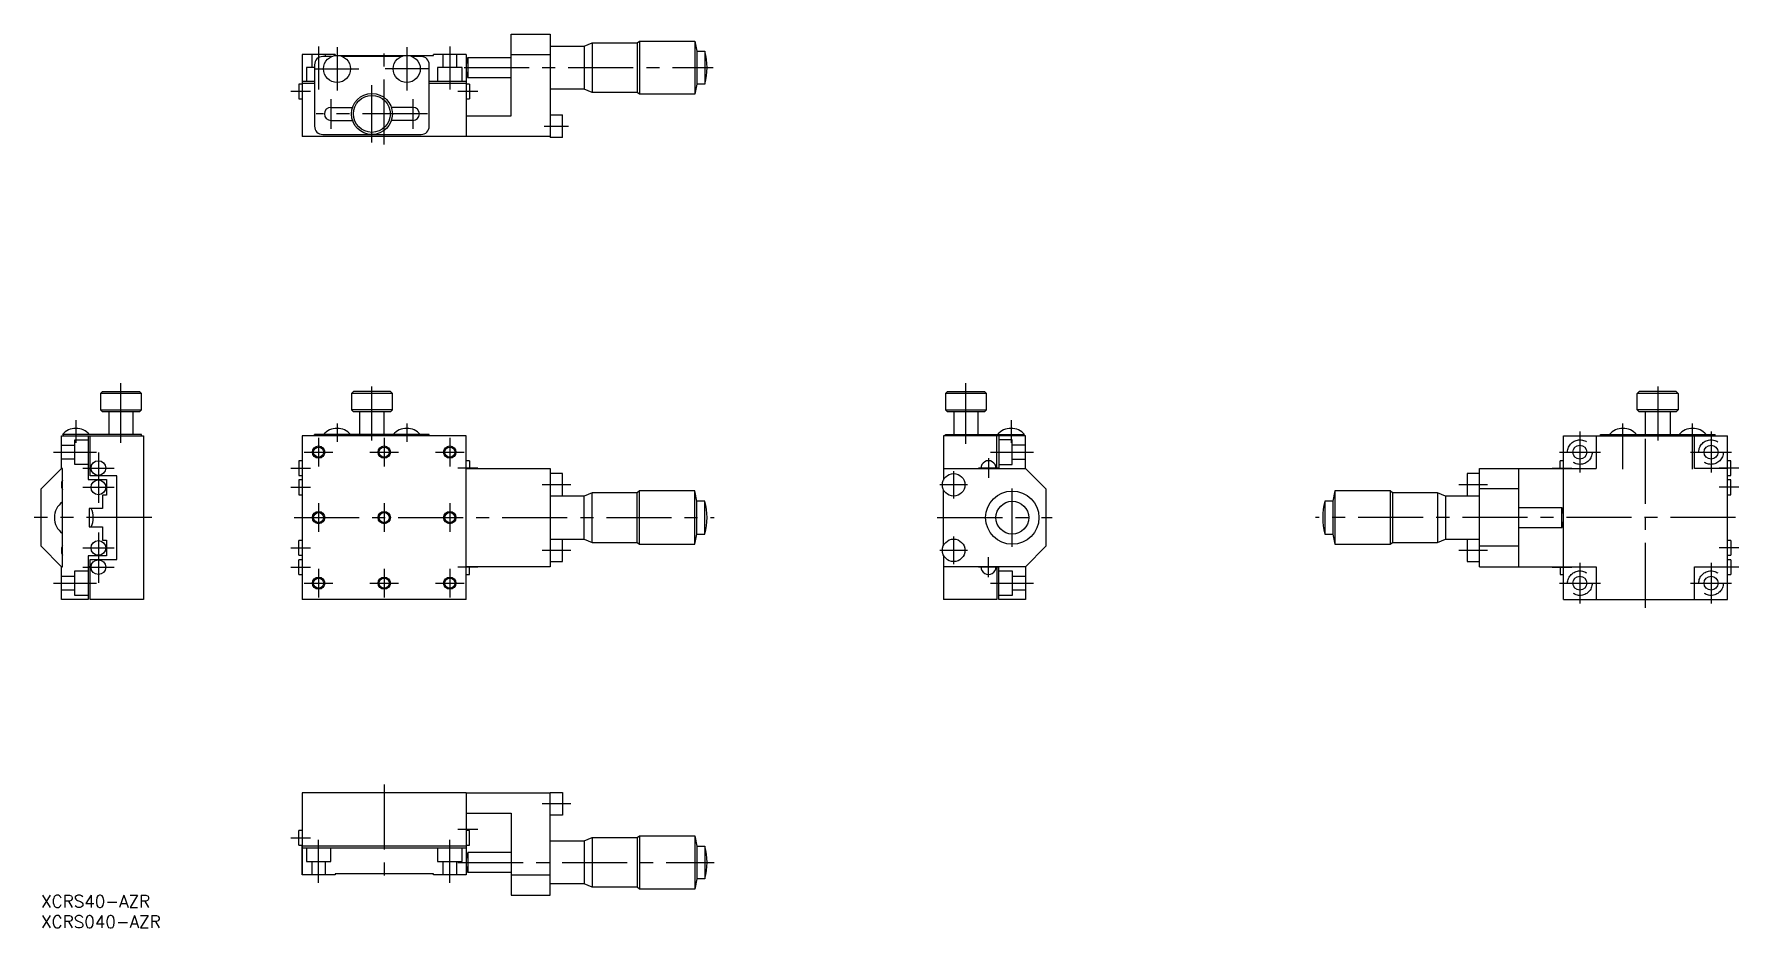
# Model space of a CAD drawing. Extents: x -2 to 414, y -8 to 210.
import ezdxf

# ---------------------------------------------------------------- set-up
doc = ezdxf.new("R2010")
doc.units = 0
doc.header["$LTSCALE"] = 0.5
doc.linetypes.add('CENTER', pattern=[50.8, 31.75, -6.35, 6.35, -6.35])
doc.linetypes.add('DASHED', pattern=[19.05, 12.7, -6.35])
for name, color, linetype in [('MSM_CENTER', 1, 'CENTER'), ('MSM_CONTINUOUS', 7, 'CONTINUOUS'), ('MSM_DASHED', 4, 'DASHED'), ('MSM_NARROW', 5, 'CONTINUOUS'), ('MSM_PART_NUMBER', 7, 'CONTINUOUS')]:
    doc.layers.add(name, color=color, linetype=linetype)
doc.styles.get("Standard").update_dxf_attribs({"font": 'txt.shx', "height": 3, "bigfont": 'bigfont.shx'})

# ---------------------------------------------------------------- blocks, each defined once
blk = doc.blocks.new('*U60')
at = {"layer": 'MSM_PART_NUMBER'}
blk.add_text('XCRS40-AZR', height=3, dxfattribs=at).set_placement((0, -3))
blk = doc.blocks.new('*U61')
at = {"layer": 'MSM_PART_NUMBER'}
blk.add_text('XCRS040-AZR', height=3, dxfattribs=at).set_placement((0, -8))

msp = doc.modelspace()

# ---------------------------------------------------------------- linework, layer by layer
at = {"layer": 'MSM_CENTER'}
for p, q in [((67.72, 207.23), (67.72, 196.73)), ((72.22, 207.03), (72.22, 196.43)), ((83.72, 183.23), (83.72, 207.23)), ((89.22, 207.03), (89.22, 196.43)), ((99.72, 207.23), (99.72, 196.73)), ((66.92, 201.73), (77.52, 201.73)), ((94.52, 201.73), (83.92, 201.73)), ((103.22, 202.03), (163.97, 202.03)), ((65.72, 196.23), (60.92, 196.23)), ((80.72, 183.73), (80.72, 197.73)), ((106.52, 196.23), (101.72, 196.23)), ((70.72, 194.33), (70.72, 187.13)), ((90.72, 194.33), (90.72, 187.13)), ((94.32, 190.73), (67.12, 190.73)), ((122.72, 187.73), (128.72, 187.73)), ((19.5, 110.47), (19.5, 124.97)), ((225.65, 110.17), (225.65, 124.97)), ((80.72, 110.99), (80.72, 124.16)), ((394.43, 124.16), (394.43, 110.99)), ((8.5, 115.98), (8.5, 110.47)), ((72.22, 115.16), (72.22, 110.67)), ((89.22, 115.16), (89.22, 110.67)), ((236.65, 115.98), (236.65, 110.47)), ((375.43, 113.17), (375.43, 103.17)), ((385.93, 104.03), (385.93, 115.16)), ((391.43, 70.17), (391.43, 114.17)), ((402.93, 104.03), (402.93, 115.16)), ((407.43, 113.17), (407.43, 103.17)), ((3, 108.17), (13.5, 108.17)), ((64.22, 108.17), (71.22, 108.17)), ((67.72, 111.67), (67.72, 104.67)), ((80.22, 108.17), (87.22, 108.17)), ((83.72, 111.67), (83.72, 104.67)), ((96.22, 108.17), (103.22, 108.17)), ((99.72, 111.67), (99.72, 104.67)), ((231.65, 108.17), (242.15, 108.17)), ((370.43, 108.17), (380.43, 108.17)), ((402.43, 108.17), (412.43, 108.17)), ((10.2, 104.27), (17.8, 104.27)), ((14, 108.08), (14, 95.78)), ((60.92, 104.27), (65.72, 104.27)), ((106.52, 104.27), (101.72, 104.27)), ((233.56, 104.27), (228.74, 104.27)), ((231.15, 106.69), (231.15, 101.86)), ((368.63, 104.27), (373.43, 104.27)), ((414.23, 104.27), (409.43, 104.27)), ((129.22, 100.17), (122.22, 100.17)), ((226.01, 100.17), (219.29, 100.17)), ((222.65, 96.81), (222.65, 103.54)), ((352.93, 100.17), (345.93, 100.17)), ((10.2, 99.57), (17.8, 99.57)), ((60.92, 99.57), (65.72, 99.57)), ((67.72, 95.67), (67.72, 88.68)), ((83.72, 95.67), (83.72, 88.68)), ((99.72, 95.67), (99.72, 88.68)), ((236.95, 85.06), (236.95, 99.29)), ((414.23, 99.57), (409.43, 99.57)), ((27, 92.17), (-1.7, 92.17)), ((61.72, 92.17), (164.23, 92.17)), ((218.65, 92.17), (246.65, 92.17)), ((413.43, 92.17), (310.92, 92.17)), ((14, 88.57), (14, 76.28)), ((222.65, 80.81), (222.65, 87.54)), ((10.2, 84.77), (17.8, 84.77)), ((60.92, 84.77), (65.72, 84.77)), ((129.22, 84.18), (122.22, 84.18)), ((226.01, 84.18), (219.29, 84.18)), ((352.93, 84.18), (345.93, 84.18)), ((414.23, 84.77), (409.43, 84.77)), ((10.2, 80.07), (17.8, 80.07)), ((60.92, 80.07), (65.72, 80.07)), ((67.72, 79.68), (67.72, 72.68)), ((83.72, 79.68), (83.72, 72.68)), ((99.72, 79.68), (99.72, 72.68)), ((106.52, 80.07), (101.72, 80.07)), ((233.56, 80.07), (228.74, 80.07)), ((231.15, 77.66), (231.15, 82.49)), ((368.63, 80.07), (373.43, 80.07)), ((375.43, 81.17), (375.43, 71.17)), ((407.43, 81.17), (407.43, 71.17)), ((414.23, 80.07), (409.43, 80.07)), ((3, 76.17), (13.5, 76.17)), ((64.22, 76.17), (71.22, 76.17)), ((80.22, 76.17), (87.22, 76.17)), ((96.22, 76.17), (103.22, 76.17)), ((231.65, 76.17), (242.15, 76.17)), ((370.43, 76.17), (380.43, 76.17)), ((402.43, 76.17), (412.43, 76.17)), ((83.72, 27), (83.72, 3)), ((129.22, 22.3), (122.22, 22.3)), ((60.92, 14), (65.72, 14)), ((67.72, 3), (67.72, 13.5)), ((99.72, 3), (99.72, 13.5)), ((106.52, 16), (101.72, 16)), ((101.72, 8), (164.23, 8))]:
    msp.add_line(p, q, dxfattribs=at)
at = {"layer": 'MSM_CONTINUOUS'}
for p, q in [((114.72, 190.23), (114.72, 210.23)), ((114.72, 210.23), (124.22, 210.23)), ((124.22, 210.23), (124.22, 184.98)), ((132.47, 207.28), (134.47, 208.08)), ((134.47, 208.08), (145.47, 208.08)), ((134.47, 208.08), (134.47, 195.98)), ((145.47, 208.08), (145.97, 208.53)), ((145.47, 208.08), (145.47, 195.98)), ((145.97, 208.53), (159.47, 208.53)), ((145.97, 208.53), (145.97, 195.53)), ((159.47, 208.53), (159.97, 206.03)), ((159.47, 208.53), (159.47, 195.53)), ((63.72, 205.23), (63.72, 185.23)), ((71.72, 205.23), (63.72, 205.23)), ((70.85, 204.73), (68.72, 204.73)), ((71.72, 205.23), (71.72, 205.03)), ((71.72, 205.03), (95.72, 205.03)), ((87.85, 204.73), (73.6, 204.73)), ((92.72, 204.73), (90.6, 204.73)), ((95.72, 205.03), (95.72, 205.23)), ((103.72, 205.23), (95.72, 205.23)), ((103.72, 205.23), (103.72, 185.23)), ((104.09, 204.53), (114.72, 204.53)), ((104.09, 204.53), (104.09, 199.53)), ((114.72, 205.23), (124.22, 205.23)), ((124.22, 207.28), (132.47, 207.28)), ((132.47, 207.28), (132.47, 196.78)), ((159.97, 206.03), (161.97, 206.03)), ((159.97, 206.03), (159.97, 198.03)), ((161.97, 206.03), (161.97, 198.03)), ((66.72, 202.73), (66.72, 187.73)), ((94.72, 187.73), (94.72, 202.73)), ((62.92, 198.03), (62.92, 194.43)), ((63.72, 198.03), (62.92, 198.03)), ((63.72, 198.73), (66.72, 198.73)), ((63.72, 198.23), (66.72, 198.23)), ((94.72, 198.73), (103.72, 198.73)), ((94.72, 198.23), (103.72, 198.23)), ((104.52, 198.03), (103.72, 198.03)), ((114.72, 199.53), (104.09, 199.53)), ((104.52, 198.03), (104.52, 194.43)), ((132.47, 196.78), (124.22, 196.78)), ((134.47, 195.98), (132.47, 196.78)), ((145.47, 195.98), (134.47, 195.98)), ((145.97, 195.53), (145.47, 195.98)), ((159.47, 195.53), (145.97, 195.53)), ((159.97, 198.03), (159.47, 195.53)), ((161.97, 198.03), (159.97, 198.03)), ((62.92, 194.43), (63.72, 194.43)), ((70.72, 192.33), (75.99, 192.33)), ((90.72, 192.33), (85.46, 192.33)), ((103.72, 194.43), (104.52, 194.43)), ((70.72, 189.13), (75.99, 189.13)), ((90.72, 189.13), (85.46, 189.13)), ((103.72, 190.23), (114.72, 190.23)), ((124.22, 190.48), (127.22, 190.48)), ((127.22, 184.98), (127.22, 190.48)), ((124.22, 185.23), (63.72, 185.23)), ((68.72, 185.73), (92.72, 185.73)), ((127.22, 184.98), (124.22, 184.98)), ((15, 122.97), (14.5, 122.47)), ((24.5, 122.47), (14.5, 122.47)), ((14.5, 122.47), (14.5, 118.47)), ((15, 122.97), (24, 122.97)), ((24.5, 122.47), (24, 122.97)), ((24.5, 118.47), (24.5, 122.47)), ((76.22, 122.97), (75.72, 122.47)), ((75.72, 122.47), (75.72, 118.47)), ((85.72, 122.47), (75.72, 122.47)), ((85.22, 122.97), (76.22, 122.97)), ((85.72, 122.47), (85.22, 122.97)), ((85.72, 118.47), (85.72, 122.47)), ((221.15, 122.97), (220.65, 122.47)), ((230.65, 122.47), (220.65, 122.47)), ((220.65, 122.47), (220.65, 118.47)), ((221.15, 122.97), (230.15, 122.97)), ((230.65, 122.47), (230.15, 122.97)), ((230.65, 118.47), (230.65, 122.47)), ((389.43, 122.47), (389.93, 122.97)), ((389.43, 118.47), (389.43, 122.47)), ((399.43, 122.47), (389.43, 122.47)), ((398.93, 122.97), (389.93, 122.97)), ((398.93, 122.97), (399.43, 122.47)), ((399.43, 122.47), (399.43, 118.47)), ((14.5, 118.47), (24.5, 118.47)), ((14.5, 118.47), (15, 117.97)), ((24, 117.97), (15, 117.97)), ((16.5, 117.97), (16.5, 112.47)), ((22.5, 112.47), (22.5, 117.97)), ((24, 117.97), (24.5, 118.47)), ((75.72, 118.47), (76.22, 117.97)), ((85.72, 118.47), (75.72, 118.47)), ((85.22, 117.97), (76.22, 117.97)), ((77.72, 117.97), (77.72, 112.47)), ((83.72, 112.47), (83.72, 117.97)), ((85.22, 117.97), (85.72, 118.47)), ((220.65, 118.47), (230.65, 118.47)), ((220.65, 118.47), (221.15, 117.97)), ((230.15, 117.97), (221.15, 117.97)), ((222.65, 117.97), (222.65, 112.47)), ((228.65, 112.47), (228.65, 117.97)), ((230.15, 117.97), (230.65, 118.47)), ((389.93, 117.97), (389.43, 118.47)), ((399.43, 118.47), (389.43, 118.47)), ((398.93, 117.97), (389.93, 117.97)), ((391.43, 112.47), (391.43, 117.97)), ((397.43, 117.97), (397.43, 112.47)), ((399.43, 118.47), (398.93, 117.97)), ((24.5, 112.47), (5.2, 112.47)), ((5.5, 112.17), (5.5, 112.47)), ((24.5, 112.17), (24.5, 112.47)), ((66.72, 112.17), (66.72, 112.47)), ((94.72, 112.47), (66.72, 112.47)), ((94.72, 112.17), (94.72, 112.47)), ((220.65, 112.17), (220.65, 112.47)), ((220.65, 112.47), (239.95, 112.47)), ((239.65, 112.47), (239.65, 112.17)), ((380.43, 112.17), (380.43, 112.47)), ((380.43, 112.47), (408.43, 112.47)), ((408.43, 112.17), (408.43, 112.47)), ((5, 104.17), (5, 112.17)), ((5, 112.17), (25, 112.17)), ((11.5, 112.17), (11.5, 101.47)), ((12, 102.38), (12, 112.17)), ((25, 112.17), (25, 72.17)), ((63.72, 112.17), (63.72, 72.17)), ((103.72, 112.17), (63.72, 112.17)), ((103.72, 72.17), (103.72, 112.17)), ((240.15, 112.17), (220.15, 112.17)), ((220.15, 112.17), (220.15, 101.32)), ((233.15, 104.17), (233.15, 112.17)), ((233.65, 112.17), (233.65, 104.17)), ((240.15, 104.17), (240.15, 112.17)), ((371.43, 112.17), (411.43, 112.17)), ((371.43, 72.17), (371.43, 112.17)), ((379.43, 112.17), (379.43, 104.17)), ((403.43, 104.17), (403.43, 112.17)), ((411.43, 72.17), (411.43, 112.17)), ((5, 104.17), (0, 99.17)), ((5.2, 104.17), (5, 104.17)), ((5.2, 80.17), (5.2, 104.17)), ((11.5, 104.17), (12, 104.17)), ((12, 104.17), (11.5, 104.17)), ((62.92, 106.07), (62.92, 102.47)), ((63.72, 106.07), (62.92, 106.07)), ((104.52, 106.07), (103.72, 106.07)), ((103.72, 104.17), (124.22, 104.17)), ((104.52, 106.07), (104.52, 104.17)), ((124.22, 104.17), (124.22, 80.17)), ((220.15, 104.17), (240.15, 104.17)), ((240.15, 104.17), (245.15, 99.17)), ((350.93, 80.17), (350.93, 104.17)), ((350.93, 104.17), (379.43, 104.17)), ((360.43, 104.17), (360.43, 80.17)), ((370.63, 104.17), (370.63, 106.07)), ((371.43, 106.07), (370.63, 106.07)), ((411.43, 104.17), (403.43, 104.17)), ((412.23, 106.07), (411.43, 106.07)), ((412.23, 102.47), (412.23, 106.07)), ((11.5, 101.47), (16, 101.47)), ((11.5, 101.47), (16, 101.47)), ((18.5, 102.38), (12, 102.38)), ((16, 101.47), (16, 97.68)), ((18.5, 81.98), (18.5, 102.38)), ((62.92, 102.47), (63.72, 102.47)), ((62.92, 101.37), (62.92, 97.77)), ((63.72, 101.37), (62.92, 101.37)), ((127.22, 102.92), (124.22, 102.92)), ((127.22, 97.43), (127.22, 102.92)), ((347.93, 102.92), (347.93, 97.43)), ((350.93, 102.92), (347.93, 102.92)), ((411.43, 102.47), (412.23, 102.47)), ((412.23, 101.37), (411.43, 101.37)), ((412.23, 97.77), (412.23, 101.37)), ((0, 85.17), (0, 99.17)), ((16, 97.68), (15, 97.68)), ((15, 97.68), (15, 94.42)), ((62.92, 97.77), (63.72, 97.77)), ((132.47, 97.43), (124.22, 97.43)), ((134.47, 98.23), (132.47, 97.43)), ((132.47, 86.92), (132.47, 97.43)), ((145.47, 98.23), (134.47, 98.23)), ((134.47, 86.13), (134.47, 98.23)), ((145.97, 98.68), (145.47, 98.23)), ((145.47, 86.13), (145.47, 98.23)), ((159.47, 98.68), (145.97, 98.68)), ((145.97, 85.67), (145.97, 98.68)), ((159.97, 96.18), (159.47, 98.68)), ((159.47, 85.67), (159.47, 98.68)), ((161.97, 96.18), (159.97, 96.18)), ((159.97, 88.17), (159.97, 96.18)), ((161.97, 88.17), (161.97, 96.18)), ((220.15, 85.32), (220.15, 99.03)), ((245.15, 99.17), (245.15, 85.17)), ((315.18, 96.18), (313.18, 96.18)), ((313.18, 96.18), (313.18, 88.17)), ((315.68, 98.68), (315.18, 96.18)), ((315.18, 96.18), (315.18, 88.17)), ((329.18, 98.68), (315.68, 98.68)), ((315.68, 98.68), (315.68, 85.67)), ((329.68, 98.23), (329.18, 98.68)), ((329.18, 98.68), (329.18, 85.67)), ((340.68, 98.23), (329.68, 98.23)), ((329.68, 98.23), (329.68, 86.13)), ((342.68, 97.43), (340.68, 98.23)), ((340.68, 98.23), (340.68, 86.13)), ((350.93, 97.43), (342.68, 97.43)), ((342.68, 97.43), (342.68, 86.92)), ((360.43, 99.17), (350.93, 99.17)), ((411.43, 97.77), (412.23, 97.77)), ((15, 94.42), (11.7, 94.42)), ((11.7, 94.42), (11.7, 89.93)), ((360.43, 94.67), (371.06, 94.67)), ((371.06, 89.67), (371.06, 94.67)), ((11.7, 89.93), (15, 89.93)), ((15, 89.93), (15, 86.68)), ((159.47, 85.67), (159.97, 88.17)), ((159.97, 88.17), (161.97, 88.17)), ((313.18, 88.17), (315.18, 88.17)), ((315.18, 88.17), (315.68, 85.67)), ((371.06, 89.67), (360.43, 89.67)), ((0, 85.17), (5, 80.17)), ((15, 86.68), (16, 86.68)), ((15, 86.68), (16, 86.68)), ((16, 86.68), (16, 82.88)), ((62.92, 82.97), (62.92, 86.57)), ((63.72, 86.57), (62.92, 86.57)), ((124.22, 86.92), (132.47, 86.92)), ((127.22, 81.43), (127.22, 86.92)), ((132.47, 86.92), (134.47, 86.13)), ((134.47, 86.13), (145.47, 86.13)), ((145.47, 86.13), (145.97, 85.67)), ((145.97, 85.67), (159.47, 85.67)), ((245.15, 85.17), (240.15, 80.17)), ((315.68, 85.67), (329.18, 85.67)), ((329.18, 85.67), (329.68, 86.13)), ((329.68, 86.13), (340.68, 86.13)), ((340.68, 86.13), (342.68, 86.92)), ((342.68, 86.92), (350.93, 86.92)), ((347.93, 86.92), (347.93, 81.43)), ((360.43, 85.17), (350.93, 85.17)), ((412.23, 86.57), (411.43, 86.57)), ((412.23, 86.57), (412.23, 82.97)), ((5, 72.17), (5, 80.17)), ((5, 80.17), (5.2, 80.17)), ((16, 82.88), (11.5, 82.88)), ((11.5, 82.88), (11.5, 72.17)), ((12, 80.17), (11.5, 80.17)), ((12, 72.17), (12, 81.98)), ((12, 81.98), (18.5, 81.98)), ((62.92, 82.97), (63.72, 82.97)), ((62.92, 78.27), (62.92, 81.87)), ((63.72, 81.87), (62.92, 81.87)), ((124.22, 80.17), (103.72, 80.17)), ((104.52, 78.27), (104.52, 80.17)), ((124.22, 81.43), (127.22, 81.43)), ((220.15, 83.03), (220.15, 72.17)), ((240.15, 80.17), (220.15, 80.17)), ((233.15, 80.17), (233.15, 72.17)), ((233.65, 72.17), (233.65, 80.17)), ((240.15, 80.17), (240.15, 72.17)), ((347.93, 81.43), (350.93, 81.43)), ((350.93, 80.17), (379.43, 80.17)), ((370.63, 80.17), (370.63, 78.27)), ((379.43, 80.17), (379.43, 72.17)), ((403.43, 80.17), (411.43, 80.17)), ((403.43, 72.17), (403.43, 80.17)), ((411.43, 82.97), (412.23, 82.97)), ((412.23, 81.87), (411.43, 81.87)), ((412.23, 81.87), (412.23, 78.27)), ((62.92, 78.27), (63.72, 78.27)), ((103.72, 78.27), (104.52, 78.27)), ((370.63, 78.27), (371.43, 78.27)), ((411.43, 78.27), (412.23, 78.27)), ((11.5, 72.17), (5, 72.17)), ((25, 72.17), (12, 72.17)), ((103.72, 72.17), (63.72, 72.17)), ((233.15, 72.17), (220.15, 72.17)), ((240.15, 72.17), (233.65, 72.17)), ((371.43, 72.17), (411.43, 72.17)), ((103.72, 25), (63.72, 25)), ((63.72, 25), (63.72, 12)), ((103.72, 25), (103.72, 5)), ((103.77, 25), (124.22, 25)), ((124.22, 25.05), (127.22, 25.05)), ((124.22, 0), (124.22, 25.05)), ((127.22, 25.05), (127.22, 19.55)), ((103.72, 20), (114.72, 20)), ((114.72, 20), (114.72, 0)), ((127.22, 19.55), (124.22, 19.55)), ((62.92, 12.2), (62.92, 15.8)), ((63.72, 15.8), (62.92, 15.8)), ((104.52, 15.8), (103.72, 15.8)), ((104.52, 12.2), (104.52, 15.8)), ((124.22, 13.25), (132.47, 13.25)), ((132.47, 13.25), (134.47, 14.05)), ((132.47, 13.25), (132.47, 2.75)), ((134.47, 14.05), (145.47, 14.05)), ((134.47, 14.05), (134.47, 1.95)), ((145.47, 14.05), (145.97, 14.5)), ((145.47, 14.05), (145.47, 1.95)), ((145.97, 14.5), (159.47, 14.5)), ((145.97, 14.5), (145.97, 1.5)), ((159.47, 14.5), (159.97, 12)), ((159.47, 14.5), (159.47, 1.5)), ((62.92, 12.2), (63.72, 12.2)), ((103.72, 12), (63.72, 12)), ((63.72, 11.5), (63.72, 12)), ((63.72, 12), (63.72, 11.7)), ((63.72, 11.7), (63.72, 12)), ((63.72, 12), (63.72, 11.5)), ((63.72, 5), (63.72, 11.5)), ((63.72, 11.5), (63.72, 5)), ((103.72, 11.5), (63.72, 11.5)), ((103.72, 12.2), (104.52, 12.2)), ((104.09, 10.5), (114.72, 10.5)), ((104.09, 10.5), (104.09, 5.5)), ((159.97, 12), (161.97, 12)), ((159.97, 12), (159.97, 4)), ((161.97, 12), (161.97, 4)), ((63.72, 5), (63.72, 5.2)), ((63.72, 5.2), (63.72, 5)), ((71.72, 5), (63.72, 5)), ((71.72, 5.2), (71.72, 5)), ((95.72, 5.2), (71.72, 5.2)), ((95.72, 5), (95.72, 5.2)), ((103.72, 5), (95.72, 5)), ((114.72, 5.5), (104.09, 5.5)), ((114.72, 5), (124.22, 5)), ((114.72, 0), (124.22, 0)), ((132.47, 2.75), (124.22, 2.75)), ((134.47, 1.95), (132.47, 2.75)), ((145.47, 1.95), (134.47, 1.95)), ((145.97, 1.5), (145.47, 1.95)), ((159.47, 1.5), (145.97, 1.5)), ((159.97, 4), (159.47, 1.5)), ((161.97, 4), (159.97, 4))]:
    msp.add_line(p, q, dxfattribs=at)
for centre, radius in [((72.22, 201.73), 3.3), ((89.22, 201.73), 3.3), ((80.72, 190.73), 5), ((80.72, 190.73), 4.5), ((67.72, 108.17), 1.23), ((83.72, 108.17), 1.23), ((99.72, 108.17), 1.23), ((375.43, 108.17), 1.7), ((407.43, 108.17), 1.7), ((14, 104.27), 1.8), ((14, 99.57), 1.8), ((222.65, 100.17), 2.75), ((236.95, 92.17), 6.5), ((236.95, 92.17), 4), ((67.72, 92.17), 1.23), ((83.72, 92.17), 1.23), ((99.72, 92.17), 1.23), ((14, 84.77), 1.8), ((222.65, 84.18), 2.75), ((14, 80.07), 1.8), ((67.72, 76.17), 1.23), ((83.72, 76.17), 1.23), ((99.72, 76.17), 1.23), ((375.43, 76.17), 1.7), ((407.43, 76.17), 1.7)]:
    msp.add_circle(centre, radius, dxfattribs=at)
for centre, radius, start, end in [((68.72, 202.73), 2, 90, 180), ((92.72, 202.73), 2, 0, 90), ((112.35, 202.03), 8.63, 163.1627, 196.8373), ((146.22, 202.03), 16.25, 345.75, 14.25), ((70.72, 190.73), 1.6, 90, 270), ((90.72, 190.73), 1.6, 270, 90), ((68.72, 187.73), 2, 180, 270), ((92.72, 187.73), 2, 270, 0), ((8.5, 109.6), 4.37, 41.0348, 138.9652), ((72.22, 109.59), 4.38, 41.1121, 138.8879), ((89.22, 109.59), 4.38, 41.1121, 138.8879), ((236.65, 109.6), 4.37, 41.0348, 138.9652), ((385.93, 109.59), 4.38, 41.1121, 138.8879), ((402.93, 109.59), 4.38, 41.1121, 138.8879), ((231.15, 104.27), 1.8, 356.8153, 183.1847), ((7.7, 100.17), 2.75, 155.38, 204.62), ((8, 92.17), 4.75, 126.1197, 233.8803), ((146.22, 92.17), 16.25, 345.75, 14.25), ((328.93, 92.17), 16.25, 165.75, 194.25), ((8, 92.17), 4.75, 331.7263, 28.2737), ((362.8, 92.17), 8.63, 343.1627, 16.8373), ((7.7, 84.18), 2.75, 155.38, 204.62), ((231.15, 80.07), 1.8, 176.8153, 3.1847), ((112.35, 8), 8.63, 163.1627, 196.8373), ((146.22, 8), 16.25, 345.75, 14.25)]:
    msp.add_arc(centre, radius, start, end, dxfattribs=at)
at = {"layer": 'MSM_DASHED'}
for p, q in [((66.02, 205.23), (66.02, 202.03)), ((69.42, 204.73), (69.42, 205.23)), ((98.02, 205.23), (98.02, 202.03)), ((101.42, 202.03), (101.42, 205.23)), ((66.72, 202.03), (64.72, 202.03)), ((64.72, 202.03), (64.72, 198.73)), ((102.72, 202.03), (96.72, 202.03)), ((96.72, 202.03), (96.72, 198.73)), ((102.72, 198.73), (102.72, 202.03)), ((5, 109.88), (8.2, 109.88)), ((8.2, 105.17), (8.2, 111.17)), ((8.2, 111.17), (11.5, 111.17)), ((236.95, 111.17), (233.65, 111.17)), ((236.95, 105.17), (236.95, 111.17)), ((240.15, 109.88), (236.95, 109.88)), ((8.2, 106.47), (5, 106.47)), ((11.5, 105.17), (8.2, 105.17)), ((233.65, 105.17), (236.95, 105.17)), ((236.95, 106.47), (240.15, 106.47)), ((8.2, 73.18), (8.2, 79.17)), ((8.2, 79.17), (11.5, 79.17)), ((233.65, 79.17), (236.95, 79.17)), ((236.95, 79.17), (236.95, 73.18)), ((5, 77.88), (8.2, 77.88)), ((236.95, 77.88), (240.15, 77.88)), ((8.2, 74.47), (5, 74.47)), ((11.5, 73.18), (8.2, 73.18)), ((236.95, 73.18), (233.65, 73.18)), ((240.15, 74.47), (236.95, 74.47)), ((64.72, 11.5), (64.72, 8.2)), ((70.72, 8.2), (70.72, 11.5)), ((96.72, 11.5), (96.72, 8.2)), ((102.72, 8.2), (102.72, 11.5)), ((64.72, 8.2), (70.72, 8.2)), ((66.02, 8.2), (66.02, 5)), ((69.42, 5), (69.42, 8.2)), ((96.72, 8.2), (102.72, 8.2)), ((98.02, 8.2), (98.02, 5)), ((101.42, 5), (101.42, 8.2))]:
    msp.add_line(p, q, dxfattribs=at)
for centre in [(375.43, 108.17), (407.43, 108.17), (375.43, 76.17), (407.43, 76.17)]:
    msp.add_circle(centre, 3, dxfattribs=at)
at = {"layer": 'MSM_NARROW'}
for centre in [(67.72, 108.17), (83.72, 108.17), (99.72, 108.17), (67.72, 92.17), (83.72, 92.17), (99.72, 92.17), (67.72, 76.17), (83.72, 76.17), (99.72, 76.17)]:
    msp.add_circle(centre, 1.5, dxfattribs=at)

# ---------------------------------------------------------------- block references
at = {"layer": 'MSM_CONTINUOUS'}
for name in ['*U60', '*U61']:
    msp.add_blockref(name, (0, 0), dxfattribs=at)

doc.saveas('drawing.dxf')
